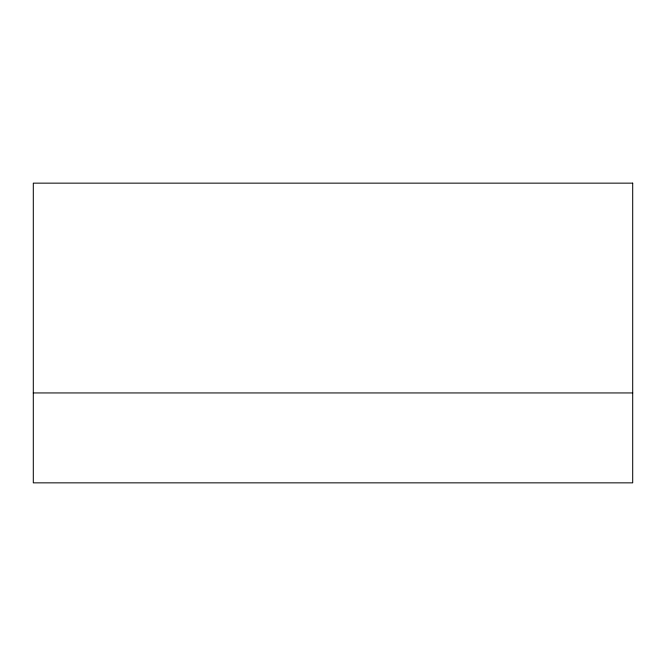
<?xml version="1.0" encoding="UTF-8"?>
<svg xmlns="http://www.w3.org/2000/svg" width="666" height="666" viewBox="0 0 666 666"><rect width="100%" height="100%" fill="white"/><g stroke="black" fill="none" stroke-linecap="round" stroke-linejoin="round"><path stroke-width="1" d="M33.3 392.94L632.7 392.94M632.7 183.15L33.3 183.15L33.3 482.85L632.7 482.85L632.7 183.15"/></g></svg>
